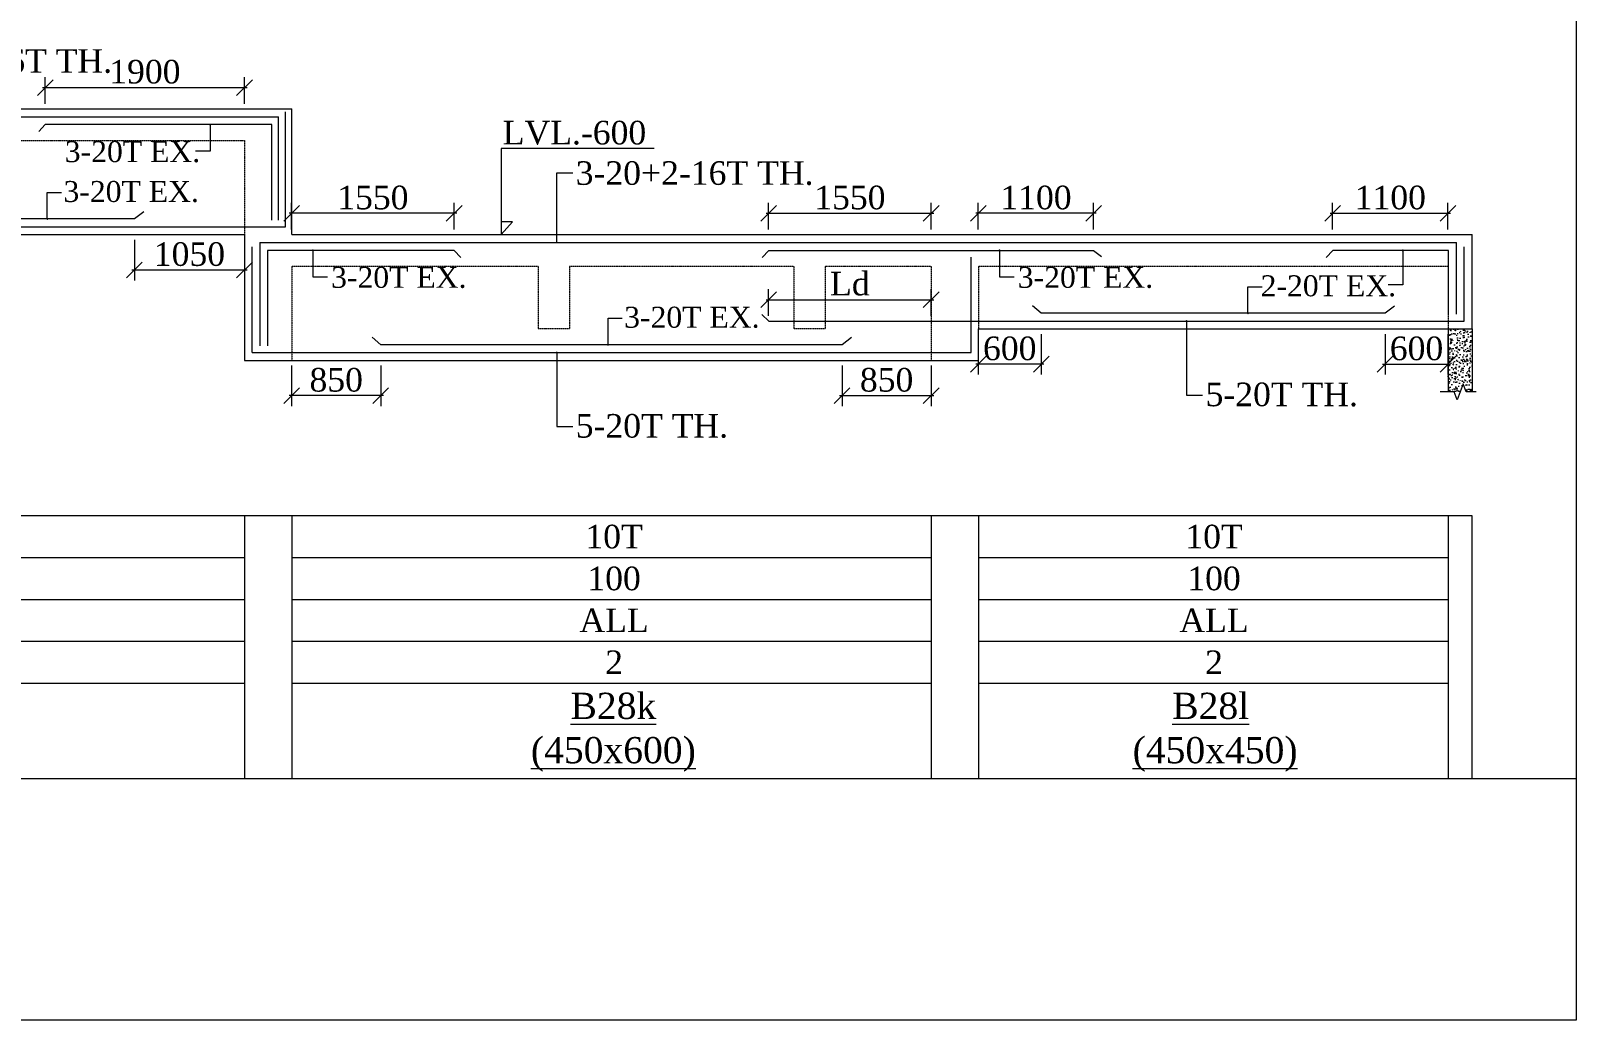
# Model space of a CAD drawing. Header units: millimetres. Extents: x 9781889 to 10654170, y -7852491 to -7608561.
# Drawn here: x 10008708 to 10023447, y -7801878 to -7792436 of the extents above; entities that cross this region are included whole.
import ezdxf
from ezdxf.enums import TextEntityAlignment as Align

# ---------------------------------------------------------------- set-up
doc = ezdxf.new("R2010")
doc.units = ezdxf.units.MM
doc.header["$LTSCALE"] = 10
doc.header["$PDMODE"] = 3
doc.linetypes.add('HIDDEN', pattern=[0.375, 0.25, -0.125])
for name, color, linetype, lineweight in [('LVL', 3, 'Continuous', 0), ('S-CUT OUT LINE', 9, 'Continuous', 0), ('S-DIM L.S.', 7, 'Continuous', 0), ('S-HATCH', 8, 'Continuous', 0), ('S-L.S.SECTION', 5, 'Continuous', 0), ('S-L.S.SLAB LINE', 252, 'HIDDEN', 0), ('S-L.S.STEEL', 1, 'Continuous', 9), ('S-SECTION MARK', 7, 'Continuous', 0), ('S-SHEET', 251, 'Continuous', 0), ('S-TEXT', 7, 'Continuous', 0), ('S-TEXT L.S. BEAM NO.', 30, 'Continuous', 0), ('S-TEXT. L.S.', 7, 'Continuous', 0)]:
    doc.layers.add(name, color=color, linetype=linetype, lineweight=lineweight)
doc.styles.add('135', font='arial.ttf', dxfattribs={"width": 0.8, "height": 135})
doc.styles.get("Standard").update_dxf_attribs({"font": 'arial.ttf'})
doc.styles.add('TEXT', font='times.ttf')
doc.dimstyles.new('75', dxfattribs={"dimtxt": 135, "dimasz": 90, "dimexe": 0.1, "dimexo": 0.03, "dimgap": 0.09, "dimtad": 1, "dimdec": 0, "dimzin": 0, "dimdsep": 46, "dimtxsty": '135', "dimblk": 'ARCHTICK', "dimcen": 0.09, "dimclrd": 256, "dimclre": 256, "dimclrt": 256, "dimadec": 0, "dimazin": 0, "dimtfac": 1, "dimtdec": 0, "dimtofl": 0, "dimtmove": 1, "dimatfit": 3, "dimldrblk": 'DOTSMALL', "dimfxl": 1, "dimtolj": 1, "dimtzin": 0, "dimlwd": -1, "dimlwe": -1, "dimarcsym": 0})
doc.dimstyles.new('SETU_1', dxfattribs={"dimtxt": 200, "dimasz": 150, "dimexe": 100, "dimexo": 50, "dimgap": 35, "dimtad": 1, "dimdec": 0, "dimzin": 0, "dimdsep": 46, "dimtxsty": 'Standard', "dimblk": 'OBLIQUE', "dimcen": 150, "dimdle": 25, "dimclrd": 256, "dimclre": 7, "dimclrt": 256, "dimadec": 0, "dimazin": 0, "dimtfac": 1, "dimtdec": 0, "dimtofl": 0, "dimtmove": 1, "dimatfit": 3, "dimfxl": 1, "dimtolj": 1, "dimtzin": 0, "dimlwd": -1, "dimlwe": 5, "dimarcsym": 1})

# ---------------------------------------------------------------- blocks, each defined once
blk = doc.blocks.new('_Oblique')
at = {"color": 0, "linetype": 'ByBlock', "lineweight": -2}
blk.add_line((-0.5, -0.5), (0.5, 0.5), dxfattribs=at)
blk = doc.blocks.new('*D232')
at = {"layer": 'Defpoints', "color": 0, "transparency": 16777216}
for p in [(10010745, -7792977), (10008845, -7793181, 0), (10010745, -7793181, 0)]:
    blk.add_point(p, dxfattribs=at)
at = {"layer": 'S-DIM L.S.', "transparency": 16777216}
blk.add_line((10008820, -7792977), (10010770, -7792977), dxfattribs=at)
at = {"layer": 'S-DIM L.S.', "color": 7, "lineweight": 5, "transparency": 16777216}
for p, q in [((10008845, -7793131), (10008845, -7792877)), ((10010745, -7793131), (10010745, -7792877))]:
    blk.add_line(p, q, dxfattribs=at)
at = {"layer": 'S-DIM L.S.', "transparency": 16777216, "xscale": 150, "yscale": 150, "zscale": 150, "rotation": 180}
blk.add_blockref('_Oblique', (10008845, -7792977), dxfattribs=at)
at = {"layer": 'S-DIM L.S.', "transparency": 16777216, "xscale": 150, "yscale": 150, "zscale": 150}
blk.add_blockref('_Oblique', (10010745, -7792977), dxfattribs=at)
at = {"layer": 'S-DIM L.S.', "transparency": 16777216, "insert": (10009795, -7792827), "char_height": 225, "attachment_point": 5, "style": 'TEXT'}
blk.add_mtext('\\A1;1900', dxfattribs=at)
blk = doc.blocks.new('*D233')
at = {"layer": 'Defpoints', "color": 0, "transparency": 16777216}
for p in [(10011195, -7794177), (10011195, -7794381, 0), (10012745, -7794381, 0)]:
    blk.add_point(p, dxfattribs=at)
at = {"layer": 'S-DIM L.S.', "color": 7, "lineweight": 5, "transparency": 16777216}
for p, q in [((10011195, -7794331), (10011195, -7794077)), ((10012745, -7794331), (10012745, -7794077))]:
    blk.add_line(p, q, dxfattribs=at)
at = {"layer": 'S-DIM L.S.', "transparency": 16777216}
blk.add_line((10012770, -7794177), (10011170, -7794177), dxfattribs=at)
at = {"layer": 'S-DIM L.S.', "transparency": 16777216, "xscale": 150, "yscale": 150, "zscale": 150, "rotation": 180}
blk.add_blockref('_Oblique', (10011195, -7794177), dxfattribs=at)
at = {"layer": 'S-DIM L.S.', "transparency": 16777216, "xscale": 150, "yscale": 150, "zscale": 150}
blk.add_blockref('_Oblique', (10012745, -7794177), dxfattribs=at)
at = {"layer": 'S-DIM L.S.', "transparency": 16777216, "insert": (10011970, -7794028), "char_height": 225, "attachment_point": 5, "style": 'TEXT'}
blk.add_mtext('\\A1;1550', dxfattribs=at)
blk = doc.blocks.new('*D234')
at = {"layer": 'Defpoints', "color": 0, "transparency": 16777216}
for p in [(10017745, -7794177), (10017745, -7794381, 0), (10018845, -7794381, 0)]:
    blk.add_point(p, dxfattribs=at)
at = {"layer": 'S-DIM L.S.', "color": 7, "lineweight": 5, "transparency": 16777216}
for p, q in [((10017745, -7794331), (10017745, -7794077)), ((10018845, -7794331), (10018845, -7794077))]:
    blk.add_line(p, q, dxfattribs=at)
at = {"layer": 'S-DIM L.S.', "transparency": 16777216}
blk.add_line((10018870, -7794177), (10017720, -7794177), dxfattribs=at)
at = {"layer": 'S-DIM L.S.', "transparency": 16777216, "xscale": 150, "yscale": 150, "zscale": 150, "rotation": 180}
blk.add_blockref('_Oblique', (10017745, -7794177), dxfattribs=at)
at = {"layer": 'S-DIM L.S.', "transparency": 16777216, "xscale": 150, "yscale": 150, "zscale": 150}
blk.add_blockref('_Oblique', (10018845, -7794177), dxfattribs=at)
at = {"layer": 'S-DIM L.S.', "transparency": 16777216, "insert": (10018295, -7794028), "char_height": 225, "attachment_point": 5, "style": 'TEXT'}
blk.add_mtext('\\A1;1100', dxfattribs=at)
blk = doc.blocks.new('*D235')
at = {"layer": 'Defpoints', "color": 0, "transparency": 16777216}
for p in [(10017295, -7794177), (10015745, -7794381, 0), (10017295, -7794381, 0)]:
    blk.add_point(p, dxfattribs=at)
at = {"layer": 'S-DIM L.S.', "color": 7, "lineweight": 5, "transparency": 16777216}
for p, q in [((10015745, -7794331), (10015745, -7794077)), ((10017295, -7794331), (10017295, -7794077))]:
    blk.add_line(p, q, dxfattribs=at)
at = {"layer": 'S-DIM L.S.', "transparency": 16777216}
blk.add_line((10015720, -7794177), (10017320, -7794177), dxfattribs=at)
at = {"layer": 'S-DIM L.S.', "transparency": 16777216, "xscale": 150, "yscale": 150, "zscale": 150, "rotation": 180}
blk.add_blockref('_Oblique', (10015745, -7794177), dxfattribs=at)
at = {"layer": 'S-DIM L.S.', "transparency": 16777216, "xscale": 150, "yscale": 150, "zscale": 150}
blk.add_blockref('_Oblique', (10017295, -7794177), dxfattribs=at)
at = {"layer": 'S-DIM L.S.', "transparency": 16777216, "insert": (10016520, -7794028), "char_height": 225, "attachment_point": 5, "style": 'TEXT'}
blk.add_mtext('\\A1;1550', dxfattribs=at)
blk = doc.blocks.new('*D236')
at = {"layer": 'Defpoints', "color": 0, "transparency": 16777216}
for p in [(10022225, -7794177), (10021125, -7794381, 0), (10022225, -7794381, 0)]:
    blk.add_point(p, dxfattribs=at)
at = {"layer": 'S-DIM L.S.', "color": 7, "lineweight": 5, "transparency": 16777216}
for p, q in [((10021125, -7794331), (10021125, -7794077)), ((10022225, -7794331), (10022225, -7794077))]:
    blk.add_line(p, q, dxfattribs=at)
at = {"layer": 'S-DIM L.S.', "transparency": 16777216}
blk.add_line((10021100, -7794177), (10022250, -7794177), dxfattribs=at)
at = {"layer": 'S-DIM L.S.', "transparency": 16777216, "xscale": 150, "yscale": 150, "zscale": 150, "rotation": 180}
blk.add_blockref('_Oblique', (10021125, -7794177), dxfattribs=at)
at = {"layer": 'S-DIM L.S.', "transparency": 16777216, "xscale": 150, "yscale": 150, "zscale": 150}
blk.add_blockref('_Oblique', (10022225, -7794177), dxfattribs=at)
at = {"layer": 'S-DIM L.S.', "transparency": 16777216, "insert": (10021675, -7794028), "char_height": 225, "attachment_point": 5, "style": 'TEXT'}
blk.add_mtext('\\A1;1100', dxfattribs=at)
blk = doc.blocks.new('*D217')
at = {"layer": 'Defpoints', "color": 0, "transparency": 16777216}
for p in [(10009695, -7794381, 0), (10010745, -7794381, 0), (10010745, -7794717)]:
    blk.add_point(p, dxfattribs=at)
at = {"layer": 'S-DIM L.S.', "color": 7, "lineweight": 5, "transparency": 16777216}
for p, q in [((10009695, -7794431), (10009695, -7794817)), ((10010745, -7794431), (10010745, -7794817))]:
    blk.add_line(p, q, dxfattribs=at)
at = {"layer": 'S-DIM L.S.', "transparency": 16777216}
blk.add_line((10009670, -7794717), (10010770, -7794717), dxfattribs=at)
at = {"layer": 'S-DIM L.S.', "transparency": 16777216, "xscale": 150, "yscale": 150, "zscale": 150, "rotation": 180}
blk.add_blockref('_Oblique', (10009695, -7794717), dxfattribs=at)
at = {"layer": 'S-DIM L.S.', "transparency": 16777216, "xscale": 150, "yscale": 150, "zscale": 150}
blk.add_blockref('_Oblique', (10010745, -7794717), dxfattribs=at)
at = {"layer": 'S-DIM L.S.', "transparency": 16777216, "insert": (10010220, -7794568), "char_height": 225, "attachment_point": 5, "style": 'TEXT'}
blk.add_mtext('\\A1;1050', dxfattribs=at)
blk = doc.blocks.new('_ArchTick')
at = {"color": 0, "linetype": 'ByBlock', "const_width": 0.15}
blk.add_lwpolyline([(-0.5, -0.5), (0.5, 0.5)], dxfattribs=at)
blk = doc.blocks.new('*D219')
at = {"layer": 'Defpoints', "color": 0, "transparency": 16777216}
for p in [(10016445, -7795581, 0), (10017295, -7795581, 0), (10017295, -7795917)]:
    blk.add_point(p, dxfattribs=at)
at = {"layer": 'S-DIM L.S.', "color": 7, "lineweight": 5, "transparency": 16777216}
for p, q in [((10016445, -7795631), (10016445, -7796017)), ((10017295, -7795631), (10017295, -7796017))]:
    blk.add_line(p, q, dxfattribs=at)
at = {"layer": 'S-DIM L.S.', "transparency": 16777216}
blk.add_line((10016420, -7795917), (10017320, -7795917), dxfattribs=at)
at = {"layer": 'S-DIM L.S.', "transparency": 16777216, "xscale": 150, "yscale": 150, "zscale": 150, "rotation": 180}
blk.add_blockref('_Oblique', (10016445, -7795917), dxfattribs=at)
at = {"layer": 'S-DIM L.S.', "transparency": 16777216, "xscale": 150, "yscale": 150, "zscale": 150}
blk.add_blockref('_Oblique', (10017295, -7795917), dxfattribs=at)
at = {"layer": 'S-DIM L.S.', "transparency": 16777216, "insert": (10016870, -7795768), "char_height": 225, "attachment_point": 5, "style": 'TEXT'}
blk.add_mtext('\\A1;850', dxfattribs=at)
blk = doc.blocks.new('*D220')
at = {"layer": 'Defpoints', "color": 0, "transparency": 16777216}
for p in [(10011195, -7795581, 0), (10012045, -7795581, 0), (10011195, -7795917)]:
    blk.add_point(p, dxfattribs=at)
at = {"layer": 'S-DIM L.S.', "color": 7, "lineweight": 5, "transparency": 16777216}
for p, q in [((10011195, -7795631), (10011195, -7796017)), ((10012045, -7795631), (10012045, -7796017))]:
    blk.add_line(p, q, dxfattribs=at)
at = {"layer": 'S-DIM L.S.', "transparency": 16777216}
blk.add_line((10012070, -7795917), (10011170, -7795917), dxfattribs=at)
at = {"layer": 'S-DIM L.S.', "transparency": 16777216, "xscale": 150, "yscale": 150, "zscale": 150, "rotation": 180}
blk.add_blockref('_Oblique', (10011195, -7795917), dxfattribs=at)
at = {"layer": 'S-DIM L.S.', "transparency": 16777216, "xscale": 150, "yscale": 150, "zscale": 150}
blk.add_blockref('_Oblique', (10012045, -7795917), dxfattribs=at)
at = {"layer": 'S-DIM L.S.', "transparency": 16777216, "insert": (10011620, -7795768), "char_height": 225, "attachment_point": 5, "style": 'TEXT'}
blk.add_mtext('\\A1;850', dxfattribs=at)
blk = doc.blocks.new('*D221')
at = {"layer": 'Defpoints', "color": 0, "transparency": 16777216}
for p in [(10021625, -7795281, 0), (10022225, -7795281, 0), (10022225, -7795617)]:
    blk.add_point(p, dxfattribs=at)
at = {"layer": 'S-DIM L.S.', "color": 7, "lineweight": 5, "transparency": 16777216}
for p, q in [((10021625, -7795331), (10021625, -7795717)), ((10022225, -7795331), (10022225, -7795717))]:
    blk.add_line(p, q, dxfattribs=at)
at = {"layer": 'S-DIM L.S.', "transparency": 16777216}
blk.add_line((10021600, -7795617), (10022250, -7795617), dxfattribs=at)
at = {"layer": 'S-DIM L.S.', "transparency": 16777216, "xscale": 150, "yscale": 150, "zscale": 150, "rotation": 180}
blk.add_blockref('_Oblique', (10021625, -7795617), dxfattribs=at)
at = {"layer": 'S-DIM L.S.', "transparency": 16777216, "xscale": 150, "yscale": 150, "zscale": 150}
blk.add_blockref('_Oblique', (10022225, -7795617), dxfattribs=at)
at = {"layer": 'S-DIM L.S.', "transparency": 16777216, "insert": (10021925, -7795468), "char_height": 225, "attachment_point": 5, "style": 'TEXT'}
blk.add_mtext('\\A1;600', dxfattribs=at)
blk = doc.blocks.new('*D222')
at = {"layer": 'Defpoints', "color": 0, "transparency": 16777216}
for p in [(10017745, -7795281, 0), (10018345, -7795281, 0), (10017745, -7795617)]:
    blk.add_point(p, dxfattribs=at)
at = {"layer": 'S-DIM L.S.', "color": 7, "lineweight": 5, "transparency": 16777216}
for p, q in [((10017745, -7795331), (10017745, -7795717)), ((10018345, -7795331), (10018345, -7795717))]:
    blk.add_line(p, q, dxfattribs=at)
at = {"layer": 'S-DIM L.S.', "transparency": 16777216}
blk.add_line((10018370, -7795617), (10017720, -7795617), dxfattribs=at)
at = {"layer": 'S-DIM L.S.', "transparency": 16777216, "xscale": 150, "yscale": 150, "zscale": 150, "rotation": 180}
blk.add_blockref('_Oblique', (10017745, -7795617), dxfattribs=at)
at = {"layer": 'S-DIM L.S.', "transparency": 16777216, "xscale": 150, "yscale": 150, "zscale": 150}
blk.add_blockref('_Oblique', (10018345, -7795617), dxfattribs=at)
at = {"layer": 'S-DIM L.S.', "transparency": 16777216, "insert": (10018045, -7795468), "char_height": 225, "attachment_point": 5, "style": 'TEXT'}
blk.add_mtext('\\A1;600', dxfattribs=at)
blk = doc.blocks.new('*D1334')
at = {"layer": 'Defpoints', "color": 0, "transparency": 16777216}
for p in [(10017295, -7795002), (10015745, -7795206, 0), (10017295, -7795206, 0)]:
    blk.add_point(p, dxfattribs=at)
at = {"layer": 'S-DIM L.S.', "transparency": 16777216}
blk.add_line((10015720, -7795002), (10017320, -7795002), dxfattribs=at)
at = {"layer": 'S-DIM L.S.', "color": 7, "lineweight": 5, "transparency": 16777216}
for p, q in [((10015745, -7795156), (10015745, -7794902)), ((10017295, -7795156), (10017295, -7794902))]:
    blk.add_line(p, q, dxfattribs=at)
at = {"layer": 'S-DIM L.S.', "transparency": 16777216, "xscale": 150, "yscale": 150, "zscale": 150, "rotation": 180}
blk.add_blockref('_Oblique', (10015745, -7795002), dxfattribs=at)
at = {"layer": 'S-DIM L.S.', "transparency": 16777216, "xscale": 150, "yscale": 150, "zscale": 150}
blk.add_blockref('_Oblique', (10017295, -7795002), dxfattribs=at)
at = {"layer": 'S-DIM L.S.', "transparency": 16777216, "insert": (10016520, -7794850), "char_height": 225, "attachment_point": 5, "style": 'TEXT'}
blk.add_mtext('\\A1;Ld', dxfattribs=at)

msp = doc.modelspace()

# ---------------------------------------------------------------- hatches: boundary and pattern name
at = {"layer": 'S-HATCH'}
h = msp.add_hatch(dxfattribs=at)
h.set_pattern_fill('AR-CONC', color=256, scale=0.5)
h.set_pattern_definition([(50, (228062.5, -66663.834), (91.0923345, -7.96954277), [9.525, -104.775]), (355, (228062.5, -66663.83), (-17.6217107, 95.5284226), [7.62, -83.8202921]), (100.4514447, (228070.09, -66664.5), (73.47062355, 87.55887596), [8.0950044, -89.0451223]), (46.1842, (228062.5, -66638.43), (135.5395204, -21.021164), [14.2875, -157.1625]), (96.6355576, (228073.8, -66640.19), (118.702067, 123.7130623), [12.1425116, -133.5678041]), (351.1841512, (228062.5, -66638.43), (118.702067, 123.7130623), [11.4299835, -125.729866]), (21, (228075.2, -66644.784), (75.80719563, -51.1325991), [9.525, -104.775]), (326, (228075.2, -66644.78), (30.9010142, 92.09398306), [7.62, -83.82]), (71.451445, (228081.52, -66649.045), (106.70820964, 40.96138444), [8.0950044, -89.0449688]), (37.5, (228062.5, -66663.834), (1.544301625, 42.27751944), [0, -82.804, 0, -85.09, 0, -84.1375]), (7.5, (228062.5, -66663.834), (33.40983126, 50.09028741), [0, -48.514, 0, -80.899, 0, -32.0675]), (327.5, (228034.18, -66663.834), (67.79529758, -2.864372), [0, -31.75, 0, -99.06, 0, -131.445]), (317.5, (228021.48, -66663.834), (74.0645907, 12.71324552), [0, -41.275, 0, -65.786, 0, -93.345])])
h.paths.add_polyline_path([(10022225.3, -7795881), (10022341.1, -7795881), (10022369.1, -7795804.1), (10022397, -7795881), (10022455.3, -7795881), (10022455.3, -7795281), (10022225.3, -7795281)])

# ---------------------------------------------------------------- linework, layer by layer
at = {"layer": 'LVL', "linetype": 'Continuous', "elevation": 0}
msp.add_lwpolyline([(10014654.2, -7793558), (10013193, -7793558), (10013193, -7794381), (10013301.2, -7794258.9), (10013193, -7794258.9)], dxfattribs=at)
at = {"layer": 'S-CUT OUT LINE', "color": 1, "elevation": 0}
msp.add_lwpolyline([(10022494.7, -7795881), (10022397, -7795881), (10022369.1, -7795804.1), (10022313.1, -7795957.8), (10022285.2, -7795881), (10022150.3, -7795881)], dxfattribs=at)
at = {"layer": 'S-L.S.SECTION'}
for p, q in [((9974395.1, -7793181, 0), (10011195.4, -7793181, 0)), ((10011195.4, -7794381, 0), (10011195.4, -7793181, 0)), ((9974395.1, -7794381, 0), (10010745.3, -7794381, 0)), ((10010745.3, -7794381, 0), (10010745.3, -7795581, 0)), ((10011195.3, -7794381, 0), (10022455.3, -7794381, 0)), ((10022455.3, -7795281, 0), (10022455.3, -7794381, 0)), ((10022455.3, -7795281, 0), (10022455.3, -7794381, 0)), ((10017745.3, -7795281, 0), (10022451.2, -7795281, 0)), ((10017745.3, -7795581, 0), (10017745.3, -7795281, 0)), ((10010745.3, -7795581, 0), (10017745.3, -7795581, 0))]:
    msp.add_line(p, q, dxfattribs=at)
at = {"layer": 'S-L.S.SECTION', "color": 1}
for p, q in [((10022225.3, -7795281, 0), (10022225.3, -7795881, 0)), ((10022455.3, -7795281, 0), (10022455.3, -7795881, 0))]:
    msp.add_line(p, q, dxfattribs=at)
at = {"layer": 'S-L.S.SLAB LINE', "ltscale": 0.3}
for p, q in [((10008395.3, -7793481, 0), (10010745.3, -7793481, 0)), ((10010745.3, -7793481, 0), (10010745.3, -7794381, 0)), ((10011195.3, -7794681, 0), (10013545.3, -7794681, 0)), ((10011195.3, -7794681, 0), (10011195.3, -7795581, 0)), ((10013545.3, -7794681, 0), (10013545.3, -7795281, 0)), ((10013845.3, -7794681, 0), (10015983.8, -7794681, 0)), ((10013845.3, -7794681, 0), (10013845.3, -7795281, 0)), ((10015983.8, -7794681, 0), (10015983.8, -7795281, 0)), ((10016283.8, -7794681, 0), (10017295.3, -7794681, 0)), ((10016283.8, -7794681, 0), (10016283.8, -7795281, 0)), ((10017295.3, -7794681, 0), (10017295.3, -7795581, 0)), ((10017745.3, -7794681, 0), (10022225.3, -7794681, 0)), ((10017745.3, -7794681, 0), (10017745.3, -7795281, 0)), ((10022225.3, -7794681, 0), (10022225.3, -7795281, 0)), ((10022225.3, -7794681, 0), (10022225.3, -7795281, 0)), ((10022225.3, -7794681, 0), (10022225.3, -7795281, 0)), ((10013845.3, -7795281, 0), (10013545.3, -7795281, 0)), ((10016283.8, -7795281, 0), (10015983.8, -7795281, 0))]:
    msp.add_line(p, q, dxfattribs=at)
at = {"layer": 'S-L.S.STEEL'}
for p, q in [((10011069.7, -7794241.4, 0), (10011069.7, -7793256, 0)), ((10011136.4, -7794306, 0), (10011136.4, -7793209, 0)), ((10011005.3, -7794241.4, 0), (10011005.3, -7793331, 0)), ((9974395.1, -7794306, 0), (10011136.4, -7794306, 0)), ((10010819.9, -7795506, 0), (10010819.9, -7794498.6, 0)), ((10010891.9, -7794456, 0), (10010891.9, -7795443.7, 0)), ((10010891.9, -7794456, 0), (10022305.3, -7794456, 0)), ((10010964.1, -7794531, 0), (10010964.1, -7795443.7, 0)), ((10012745.4, -7794531, 0), (10012808.6, -7794597.8, 0)), ((10015745.3, -7794531, 0), (10015682.1, -7794597.8, 0)), ((10015745.3, -7794531, 0), (10018845.3, -7794531, 0)), ((10017675.3, -7795506, 0), (10017675.3, -7794595.7, 0)), ((10018845.3, -7794531, 0), (10018920.3, -7794589.9)), ((10022230.3, -7795140.9, 0), (10022230.3, -7794531, 0)), ((10022305.3, -7795140.9, 0), (10022305.3, -7794456, 0)), ((10022380.3, -7795206, 0), (10022380.3, -7794496.8, 0)), ((10015745.3, -7795206, 0), (10015681.4, -7795142.6)), ((10015745.3, -7795206, 0), (10022380.3, -7795206, 0)), ((10010819.9, -7795506, 0), (10017675.3, -7795506, 0))]:
    msp.add_line(p, q, dxfattribs=at)
at = {"layer": 'S-L.S.STEEL', "elevation": 0}
for points in [[(10009784.7, -7794162.8), (10009695.2, -7794231), (10004295.4, -7794231), (10004213.4, -7794160.3)], [(10021714.7, -7795062.8), (10021625.2, -7795131), (10018345.4, -7795131), (10018263.4, -7795060.3)], [(10016534.7, -7795362.8), (10016445.2, -7795431), (10012045.4, -7795431), (10011963.4, -7795360.3)]]:
    msp.add_lwpolyline(points, dxfattribs=at)
at = {"layer": 'S-L.S.STEEL'}
for points in [[(9974395.1, -7793256, 0), (10011069.7, -7793256, 0)], [(10011005.3, -7793331, 0), (10008845.3, -7793331, 0), (10008782.1, -7793397.8, 0)], [(10012745.4, -7794531, 0), (10010964.1, -7794531, 0)], [(10022230.3, -7794531, 0), (10021125.3, -7794531, 0), (10021062.1, -7794597.8, 0)]]:
    msp.add_polyline3d(points, dxfattribs=at)
at = {"layer": 'S-SHEET'}
for p, q in [((9974395.1, -7797062.4, 0), (10022451.2, -7797062.4, 0)), ((10010745.3, -7797062.4, 0), (10010745.3, -7799571.7, 0)), ((10011195.3, -7797062.4, 0), (10011195.3, -7799571.7, 0)), ((10017295.3, -7797062.4, 0), (10017295.3, -7799571.7, 0)), ((10017745.3, -7797062.4, 0), (10017745.3, -7799571.7, 0)), ((10022225.3, -7797062.4, 0), (10022225.3, -7799571.7, 0)), ((10022451.2, -7797062.4, 0), (10022451.2, -7799571.7, 0)), ((10003245.3, -7797462.4, 0), (10010745.3, -7797462.4, 0)), ((10011195.3, -7797462.4, 0), (10017295.3, -7797462.4, 0)), ((10017745.3, -7797462.4, 0), (10022225.3, -7797462.4, 0)), ((10003245.3, -7797862.4, 0), (10010745.3, -7797862.4, 0)), ((10011195.3, -7797862.4, 0), (10017295.3, -7797862.4, 0)), ((10017745.3, -7797862.4, 0), (10022225.3, -7797862.4, 0)), ((10003245.3, -7798262.4, 0), (10010745.3, -7798262.4, 0)), ((10011195.3, -7798262.4, 0), (10017295.3, -7798262.4, 0)), ((10017745.3, -7798262.4, 0), (10022225.3, -7798262.4, 0)), ((10003245.3, -7798662.4, 0), (10010745.3, -7798662.4, 0)), ((10011195.3, -7798662.4, 0), (10017295.3, -7798662.4, 0)), ((10017745.3, -7798662.4, 0), (10022225.3, -7798662.4, 0)), ((9972113, -7799571.7), (10023447.1, -7799571.7)), ((9974395.1, -7799571.7, 0), (10022451.2, -7799571.7, 0))]:
    msp.add_line(p, q, dxfattribs=at)
msp.add_lwpolyline([(9972113, -7760218.1), (10023447.1, -7760218.1), (10023447.1, -7801877.7), (9972113, -7801877.7)], close=True, dxfattribs=at)

# ---------------------------------------------------------------- texts
at = {"layer": 'LVL', "style": 'TEXT'}
msp.add_text('LVL.-600', height=225, dxfattribs=at).set_placement((10013208.8, -7793519.6, 0))
at = {"layer": 'S-TEXT', "linetype": 'ByBlock', "style": 'TEXT'}
for s, p in [('10T', (10014270.5, -7797262.4, 0)), ('10T', (10019993.4, -7797262.4, 0)), ('100', (10014270.5, -7797662.4, 0)), ('100', (10019993.4, -7797662.4, 0)), ('ALL', (10014270.5, -7798062.4, 0)), ('ALL', (10019993.4, -7798062.4, 0)), ('2', (10014270.5, -7798462.4, 0)), ('2', (10019993.4, -7798462.4, 0))]:
    msp.add_text(s, height=225, dxfattribs=at).set_placement(p, align=Align.MIDDLE_CENTER)
at = {"layer": 'S-TEXT L.S. BEAM NO.', "color": 140, "linetype": 'ByBlock', "style": 'TEXT'}
for s, p in [('%%UB28k', (10013854.6, -7799003.1, 0)), ('%%U(450x600)', (10013477.1, -7799426.1, 0))]:
    msp.add_text(s, height=250, dxfattribs=at).set_placement(p)
at = {"layer": 'S-TEXT L.S. BEAM NO.', "color": 145, "linetype": 'ByBlock', "style": 'TEXT'}
for s, p in [('%%UB28l', (10019594.6, -7799003.1, 0)), ('%%U(450x450)', (10019217.1, -7799426.1, 0))]:
    msp.add_text(s, height=250, dxfattribs=at).set_placement(p)
at = {"layer": 'S-TEXT. L.S.', "style": 'TEXT'}
for s, height, p in [('3-20+2-16T TH.', 225, (10007214.2, -7792835.7, 0)), ('3-20T EX.', 200, (10009030.7, -7793688.5, 0)), ('3-20+2-16T TH.', 225, (10013904.7, -7793905.4, 0)), ('3-20T EX.', 200, (10009018.4, -7794069, 0)), ('3-20T EX.', 200, (10011571.1, -7794888.5, 0)), ('3-20T EX.', 200, (10018121.1, -7794888.5, 0)), ('2-20T EX.', 200, (10020437.9, -7794969, 0)), ('3-20T EX.', 200, (10014366.7, -7795269, 0)), ('5-20T TH.', 225, (10019912.8, -7796018.1, 0)), ('5-20T TH.', 225, (10013904.7, -7796318.1, 0))]:
    msp.add_text(s, height=height, dxfattribs=at).set_placement(p)

# ---------------------------------------------------------------- dimensions: what is measured, and where the dimension line sits
at = {"layer": 'S-DIM L.S.'}
for base, p1, p2, picture, middle in [((10010745.3, -7792977.2, 0), (10008845.3, -7793181, 0), (10010745.3, -7793181, 0), '*D232', (10009795.3, -7792827.4, 0)), ((10017295.3, -7794177.2, 0), (10015745.3, -7794381, 0), (10017295.3, -7794381, 0), '*D235', (10016520.3, -7794027.7, 0)), ((10022225.3, -7794177.2, 0), (10021125.3, -7794381, 0), (10022225.3, -7794381, 0), '*D236', (10021675.3, -7794027.7, 0)), ((10010745.3, -7794717, 0), (10009695.2, -7794381, 0), (10010745.3, -7794381, 0), '*D217', (10010220.3, -7794567.6, 0)), ((10022225.3, -7795617, 0), (10021625.2, -7795281, 0), (10022225.3, -7795281, 0), '*D221', (10021925.3, -7795467.6, 0)), ((10017295.3, -7795917, 0), (10016445.2, -7795581, 0), (10017295.3, -7795581, 0), '*D219', (10016870.3, -7795767.6, 0))]:
    dim = msp.add_linear_dim(base=base, p1=p1, p2=p2, angle=180, dimstyle='SETU_1', override={"dimtxt": 225, "dimtxsty": 'TEXT'}, dxfattribs=at)
    dim.commit()
    dim.dimension.update_dxf_attribs({"geometry": picture, "text_midpoint": middle})
for base, p1, p2, picture, middle in [((10011195.4, -7794177.2, 0), (10012745.4, -7794381, 0), (10011195.4, -7794381, 0), '*D233', (10011970.4, -7794027.7, 0)), ((10017745.3, -7794177.2, 0), (10018845.3, -7794381, 0), (10017745.3, -7794381, 0), '*D234', (10018295.3, -7794027.7, 0)), ((10017745.3, -7795617, 0), (10018345.4, -7795281, 0), (10017745.3, -7795281, 0), '*D222', (10018045.4, -7795467.6, 0)), ((10011195.3, -7795917, 0), (10012045.4, -7795581, 0), (10011195.3, -7795581, 0), '*D220', (10011620.4, -7795767.6, 0))]:
    dim = msp.add_linear_dim(base=base, p1=p1, p2=p2, dimstyle='SETU_1', override={"dimtxt": 225, "dimtxsty": 'TEXT'}, dxfattribs=at)
    dim.commit()
    dim.dimension.update_dxf_attribs({"geometry": picture, "text_midpoint": middle})
dim = msp.add_linear_dim(base=(10017295.3, -7795002.2, 0), p1=(10015745.3, -7795206, 0), p2=(10017295.3, -7795206, 0), angle=180, text='Ld', dimstyle='SETU_1', override={"dimtxt": 225, "dimtxsty": 'TEXT'}, dxfattribs=at)
dim.commit()
dim.dimension.update_dxf_attribs({"geometry": '*D1334', "text_midpoint": (10016520.3, -7794849.6, 0)})

# ---------------------------------------------------------------- leaders
at = {"layer": 'S-SECTION MARK'}
for points in [[(10010416.4, -7793331, 0), (10010416.4, -7793583.3, 0), (10010277.1, -7793583.3, 0)], [(10013723, -7794456, 0), (10013723, -7793790.2, 0), (10013875.6, -7793790.2, 0)], [(10008864.4, -7794231, 0), (10008864.4, -7793978.6, 0), (10008999.8, -7793978.6, 0)], [(10011397.1, -7794531, 0), (10011397.1, -7794783.3, 0), (10011536.5, -7794783.3, 0)], [(10017947.1, -7794531, 0), (10017947.1, -7794783.3, 0), (10018086.5, -7794783.3, 0)], [(10021793.5, -7794531, 0), (10021793.5, -7794860.9, 0), (10021654.2, -7794860.9, 0)], [(10020317.2, -7795131, 0), (10020317.2, -7794878.6, 0), (10020452.6, -7794878.6, 0)], [(10014212.8, -7795431, 0), (10014212.8, -7795178.6, 0), (10014348.2, -7795178.6, 0)], [(10019731.1, -7795206, 0), (10019731.1, -7795913.3, 0), (10019883.7, -7795913.3, 0)], [(10013723, -7795506, 0), (10013723, -7796213.3, 0), (10013875.6, -7796213.3, 0)]]:
    msp.add_leader(points, dimstyle='75', override={"dimasz": 75}, dxfattribs=at)

doc.saveas('drawing.dxf')
